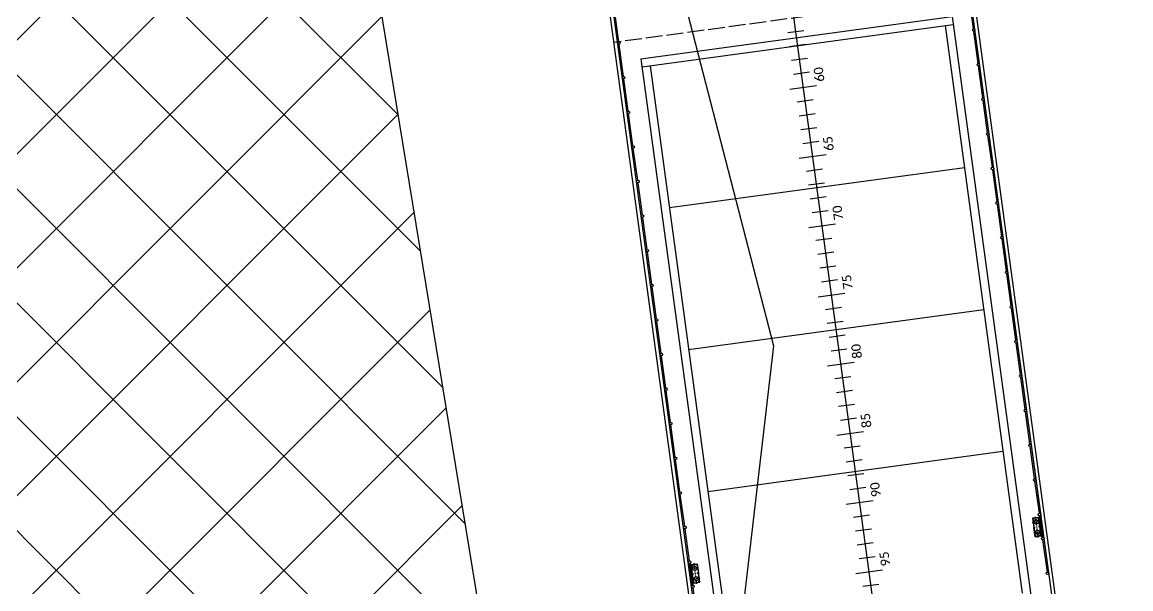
# Model space of a CAD drawing. Header units: metres. Extents: x 267365 to 277461, y 2088854 to 2108025.
# Drawn here: x 272850.7 to 273025.7, y 2094623.9 to 2094713.2 of the extents above; entities that cross this region are included whole.
import ezdxf

# ---------------------------------------------------------------- set-up
doc = ezdxf.new("R2010")
doc.units = ezdxf.units.M
doc.linetypes.add('ACAD_ISO02W100', pattern=[15, 12, -3])
doc.linetypes.add('DASHEDX2', pattern=[38.1, 25.4, -12.7])
for name, color, linetype in [('BOAT', 30, 'Continuous'), ('PORT', 5, 'Continuous'), ('village', 3, 'Continuous')]:
    doc.layers.add(name, color=color, linetype=linetype)
doc.styles.get("Standard").update_dxf_attribs({"font": 'calibri.ttf'})

# ---------------------------------------------------------------- blocks, each defined once
blk = doc.blocks.new('8')
at = {"color": 0}
for p, q in [((35786, 25858), (76112, 25858)), ((35800, 26009), (84948, 26009)), ((38885, 25799), (40278, 25799)), ((40383, 25784), (41330, 25784)), ((40384, 25810), (41330, 25810)), ((40460, 25480), (40460, 25751)), ((40460, 25751), (40863, 25751)), ((40467, 25743), (41254, 25742)), ((40467, 25743), (40467, 25488)), ((41265, 25751), (40863, 25751)), ((41254, 25742), (41254, 25488)), ((41265, 25615), (41265, 25751)), ((41435, 25799), (42828, 25799)), ((42935, 25799), (44328, 25799)), ((44435, 25799), (45828, 25799)), ((45935, 25799), (47328, 25799)), ((47435, 25799), (48828, 25799)), ((48935, 25799), (50328, 25799)), ((50435, 25799), (51828, 25799)), ((50435, 25799), (51828, 25799)), ((51935, 25799), (53328, 25799)), ((53435, 25799), (54828, 25799)), ((54935, 25799), (56328, 25799)), ((56435, 25799), (57828, 25799)), ((57935, 25799), (59328, 25799)), ((59435, 25799), (60828, 25799)), ((60935, 25799), (62328, 25799)), ((62435, 25799), (63828, 25799)), ((63935, 25799), (65328, 25799)), ((40460, 25480), (40863, 25480)), ((41254, 25488), (40467, 25488)), ((40549, 25652), (40549, 25579)), ((41265, 25480), (40863, 25480)), ((41175, 25652), (41175, 25578)), ((41254, 25664), (41254, 25567)), ((41265, 25615), (41265, 25480)), ((44287, 24608), (44287, 11808)), ((50437, 24608), (50437, 11808)), ((56587, 24608), (56587, 11808)), ((39937, 18789), (39937, 17627)), ((42937, 18789), (42937, 17627)), ((45937, 18789), (45937, 17627)), ((48937, 18789), (48937, 17627)), ((51937, 18789), (51937, 17627)), ((54937, 18789), (54937, 17627)), ((57937, 18789), (57937, 17627)), ((60937, 18789), (60937, 17627)), ((13535, 18208), (100365, 18208)), ((39337, 17861), (39337, 18554)), ((40537, 17861), (40537, 18554)), ((41137, 17861), (41137, 18554)), ((41737, 17861), (41737, 18554)), ((42337, 17861), (42337, 18554)), ((43537, 17861), (43537, 18554)), ((44137, 17861), (44137, 18554)), ((44737, 17861), (44737, 18554)), ((45337, 17861), (45337, 18554)), ((46537, 17861), (46537, 18554)), ((47137, 17861), (47137, 18554)), ((47737, 17861), (47737, 18554)), ((48337, 17861), (48337, 18554)), ((49537, 17861), (49537, 18554)), ((50137, 17861), (50137, 18554)), ((50737, 17861), (50737, 18554)), ((51337, 17861), (51337, 18554)), ((52537, 17861), (52537, 18554)), ((53137, 17861), (53137, 18554)), ((53737, 17861), (53737, 18554)), ((54337, 17861), (54337, 18554)), ((55537, 17861), (55537, 18554)), ((56137, 17861), (56137, 18554)), ((56737, 17861), (56737, 18554)), ((57337, 17861), (57337, 18554)), ((58537, 17861), (58537, 18554)), ((59137, 17861), (59137, 18554)), ((59737, 17861), (59737, 18554)), ((60337, 17861), (60337, 18554)), ((61537, 17861), (61537, 18554)), ((62137, 17861), (62137, 18554)), ((62737, 17861), (62737, 18554)), ((63337, 17861), (63337, 18554)), ((35782, 10558), (38648, 10558)), ((38648, 10558), (73332, 10558)), ((38885, 10617), (40278, 10617)), ((40381, 10596), (41332, 10596)), ((40383, 10631), (41330, 10631)), ((40460, 10935), (40863, 10935)), ((40460, 10935), (40460, 10665)), ((40460, 10665), (40863, 10665)), ((41254, 10927), (40467, 10927)), ((40467, 10673), (40467, 10927)), ((40467, 10673), (41254, 10673)), ((40549, 10763), (40549, 10837)), ((41265, 10935), (40863, 10935)), ((41265, 10665), (40863, 10665)), ((41175, 10764), (41175, 10837)), ((41254, 10673), (41254, 10927)), ((41254, 10751), (41254, 10849)), ((41265, 10800), (41265, 10935)), ((41265, 10800), (41265, 10665)), ((41427, 10558), (76112, 10558)), ((41435, 10617), (42828, 10617)), ((42935, 10617), (44328, 10617)), ((44435, 10617), (45828, 10617)), ((45935, 10617), (47328, 10617)), ((47435, 10617), (48828, 10617)), ((48935, 10617), (50328, 10617)), ((50435, 10617), (51828, 10617)), ((50435, 10617), (51828, 10617)), ((51935, 10617), (53328, 10617)), ((53435, 10617), (54828, 10617)), ((54935, 10617), (56328, 10617)), ((56435, 10617), (57828, 10617)), ((57935, 10617), (59328, 10617)), ((59435, 10617), (60828, 10617)), ((60935, 10617), (62328, 10617)), ((62435, 10617), (63828, 10617)), ((26714, 10406), (84948, 10406))]:
    blk.add_line(p, q, dxfattribs=at)
at = {"color": 0, "linetype": 'ByBlock'}
for p, q in [((40460, 25751), (41265, 25751)), ((40460, 10665), (41265, 10665))]:
    blk.add_line(p, q, dxfattribs=at)
at = {"color": 0, "linetype": 'DASHEDX2'}
for p, q in [((40638, 25452), (40638, 25779)), ((41088, 25452), (41088, 25783)), ((40416, 25616), (41305, 25615)), ((40486, 25708), (40518, 25708)), ((40486, 25523), (40518, 25523)), ((40502, 25724), (40502, 25692)), ((40502, 25507), (40502, 25539)), ((40844, 25708), (40876, 25708)), ((40844, 25523), (40876, 25523)), ((40861, 25724), (40861, 25692)), ((40861, 25507), (40861, 25539)), ((41234, 25710), (41202, 25710)), ((41235, 25525), (41203, 25525)), ((41218, 25726), (41218, 25694)), ((41219, 25509), (41219, 25541)), ((40638, 10963), (40638, 10637)), ((41088, 10963), (41088, 10632)), ((40416, 10800), (41305, 10800)), ((40486, 10892), (40518, 10892)), ((40486, 10708), (40518, 10708)), ((40502, 10908), (40502, 10876)), ((40502, 10692), (40502, 10724)), ((40844, 10892), (40876, 10892)), ((40844, 10708), (40876, 10708)), ((40861, 10908), (40861, 10876)), ((40861, 10692), (40861, 10724)), ((41234, 10706), (41202, 10706)), ((41235, 10890), (41203, 10891)), ((41218, 10690), (41218, 10722)), ((41219, 10906), (41219, 10875))]:
    blk.add_line(p, q, dxfattribs=at)
at = {"color": 0, "linetype": 'ACAD_ISO02W100', "ltscale": 60}
blk.add_line((63937, 10406), (63937, 26009), dxfattribs=at)
at = {"color": 0, "ltscale": 100}
for p, q in [((63087, 24958), (37787, 24958)), ((62737, 24958), (62737, 11458)), ((63087, 24958), (63087, 11458)), ((62737, 24608), (38137, 24608)), ((63087, 11458), (37787, 11458)), ((62737, 11808), (38137, 11808))]:
    blk.add_line(p, q, dxfattribs=at)
at = {"color": 0}
for centre, radius in [((40332, 25799), 53.5), ((41382, 25799), 53.5), ((42882, 25799), 53.5), ((42882, 25799), 53.5), ((44382, 25799), 53.5), ((45882, 25799), 53.5), ((47382, 25799), 53.5), ((48882, 25799), 53.5), ((50382, 25799), 53.5), ((51882, 25799), 53.5), ((53382, 25799), 53.5), ((54882, 25799), 53.5), ((56382, 25799), 53.5), ((57882, 25799), 53.5), ((59382, 25799), 53.5), ((60882, 25799), 53.5), ((62382, 25799), 53.5), ((63882, 25799), 53.5), ((40638, 25615), 88), ((41087, 25615), 88), ((38832, 10617), 53.5), ((40332, 10617), 53.5), ((40638, 10800), 88), ((41087, 10800), 88), ((41382, 10617), 53.5), ((42882, 10617), 53.5), ((42882, 10617), 53.5), ((44382, 10617), 53.5), ((45882, 10617), 53.5), ((47382, 10617), 53.5), ((48882, 10617), 53.5), ((50382, 10617), 53.5), ((51882, 10617), 53.5), ((53382, 10617), 53.5), ((54882, 10617), 53.5), ((56382, 10617), 53.5), ((57882, 10617), 53.5), ((59382, 10617), 53.5), ((60882, 10617), 53.5), ((62382, 10617), 53.5)]:
    blk.add_circle(centre, radius, dxfattribs=at)
for centre, start, end in [((40564, 25615), 108.5151, 251.3793), ((41160, 25615), 288.6056, 71.4698), ((40564, 10800), 108.6207, 251.4849), ((41160, 10800), 288.5302, 71.3944)]:
    blk.add_arc(centre, 30.3, start, end, dxfattribs=at)
at = {"color": 0, "char_height": 400, "attachment_point": 1}
for s, insert in [('95', (40073, 17665)), ('90', (43073, 17665)), ('85', (46073, 17665)), ('80', (49073, 17665)), ('75', (52073, 17665)), ('70', (55073, 17665)), ('65', (58073, 17665)), ('60', (61073, 17665))]:
    blk.add_mtext_dynamic_manual_height_columns(s, width=413.33, gutter_width=12.5, heights=[0], dxfattribs=dict(at, insert=insert))

msp = doc.modelspace()

# ---------------------------------------------------------------- hatches: boundary and pattern name
at = {"layer": 'PORT'}
h = msp.add_hatch(dxfattribs=at)
h.set_pattern_fill('ANSI37', color=256, scale=4)
h.paths.add_polyline_path([(273270.19, 2096480.51), (273852.98, 2095562.15), (273916.78, 2095547.06), (274084.91, 2096229.78), (274027.97, 2096243.5), (273954.31, 2095939.05), (273937.16, 2095926.02), (273603.06, 2096008.98), (273585.22, 2096022.69), (273264.05, 2096529.78), (272774.91, 2096640.23), (272693.83, 2096542.47), (272752.13, 2096373.44), (272719.04, 2096225.68), (272707.53, 2096222.8), (272664.34, 2096207.69), (272631.23, 2096188.99), (272563.66, 2095990.23), (272535.64, 2095976.58), (272507.61, 2095966.53), (272495.39, 2095956.47), (272431.27, 2095703.18), (272438.01, 2095646.17), (272448.34, 2095608.01), (272471.25, 2095599.93), (272448.15, 2095484.95), (272448.71, 2095452.13), (272456.29, 2095428.84), (272479.6, 2095403.3), (272519.24, 2095365.49), (272725.39, 2095311.41), (272809.04, 2094807.64), (272769.19, 2094802.07), (272837.68, 2094353.28), (272949.17, 2094372.02), (272951.43, 2094358.48), (272965.49, 2094360.39), (272798.65, 2095377.23), (272796.5, 2095381), (272793.37, 2095382.39), (272762.96, 2095389.83), (272759.2, 2095390.47), (272756.73, 2095388.97), (272755.76, 2095386.39), (272756.08, 2095380.92), (272724.61, 2095375.23), (272722.14, 2095392.73), (272721.06, 2095398.52), (272717.73, 2095401.53), (272542.03, 2095449.66), (272729.77, 2096212.77), (272733.69, 2096214.65), (272737.44, 2096214.65), (272815.15, 2096194.74), (272817.54, 2096193.38), (272818.05, 2096191.16), (272708.74, 2095753.69), (272709.29, 2095749.35), (272712.01, 2095747.17), (272830.72, 2095717.85), (272834.53, 2095720.02), (272836.16, 2095724.37), (273031.98, 2096513.94), (273038.25, 2096510.05), (273125.14, 2096490.72), (273131.57, 2096479.38), (272857.68, 2095370.61), (272833.52, 2095370.61), (272876.71, 2095089.54), (272879.72, 2095074.93), (272884.46, 2095067.19), (272898.22, 2095062.46), (272908.11, 2095064.18), (272918, 2095073.21)])

# ---------------------------------------------------------------- linework, layer by layer
at = {"layer": 'PORT', "flags": 128}
msp.add_lwpolyline([(272798.65, 2095377.23), (272965.49, 2094360.39), (272951.43, 2094358.48), (272949.17, 2094372.02), (272837.68, 2094353.28), (272769.19, 2094802.07), (272809.04, 2094807.64), (272725.39, 2095311.41)], dxfattribs=at)
at = {"layer": 'village', "color": 3}
msp.add_lwpolyline([(273002.95, 2095218.42), (272970.34, 2095092.58), (272909.96, 2095071.94), (272943.85, 2094760.63), (272969.3, 2094662.16), (272960.92, 2094590.39), (272898.28, 2094571.93), (272851.18, 2094576.05), (272827.64, 2094714.83), (272797.93, 2094784.1), (272759.73, 2094794.99), (272661.13, 2094789.69), (272558.24, 2094757.51), (272542.71, 2094737.18), (272561.9, 2094580.41), (272550.9, 2094555.67), (272421.72, 2094449.26), (272332.7, 2094367.83), (272292.41, 2094358.56), (272233.88, 2094387.24), (272241.16, 2094317.78)], dxfattribs=at)

# ---------------------------------------------------------------- block references
at = {"layer": 'BOAT', "xscale": 0.003670803171036142, "yscale": 0.003670803171036142, "zscale": 0.003670803171036142, "rotation": 97.74185161800006}
msp.add_blockref('8', (273070.35, 2094490.3), dxfattribs=at)

doc.saveas('drawing.dxf')
